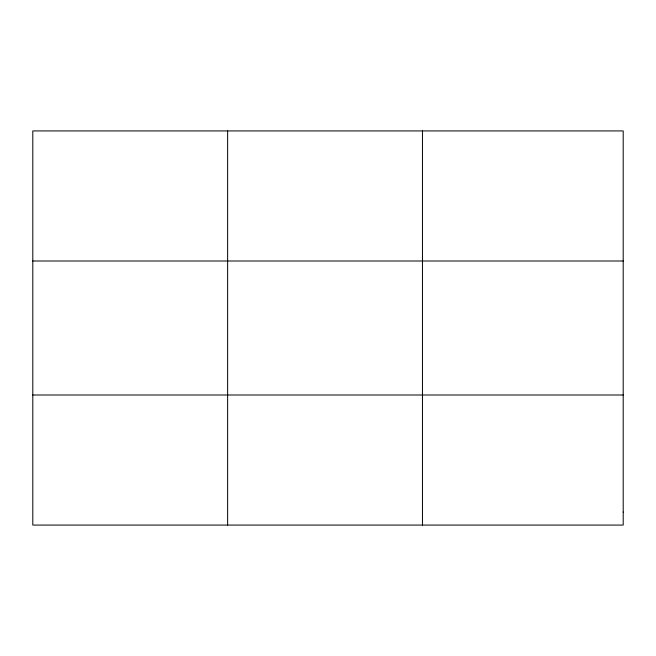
<?xml version="1.0" encoding="UTF-8"?>
<svg xmlns="http://www.w3.org/2000/svg" width="656" height="656" viewBox="0 0 656 656"><rect width="100%" height="100%" fill="white"/><g stroke="black" fill="none" stroke-linecap="round" stroke-linejoin="round"><path stroke-width="0.98" d="M227.632 130.929L227.632 525.071M422.464 130.929L422.464 525.071M32.8 260.998L623.2 260.998M32.8 395.002L623.2 395.002M623.2 512.065L623.2 525.071L32.8 525.071L32.8 130.929L623.2 130.929L623.2 512.065"/></g></svg>
